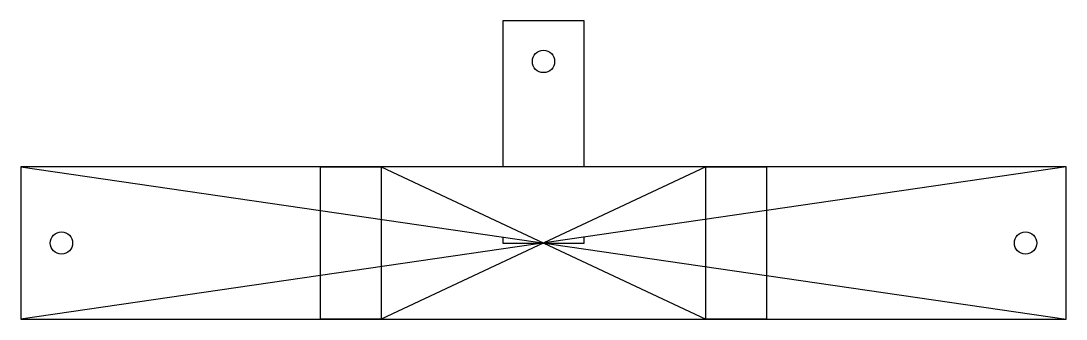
# Model space of a CAD drawing. Header units: inches. Extents: x -2.58 to 2.58, y -0.38 to 1.09.
import ezdxf

# ---------------------------------------------------------------- set-up
doc = ezdxf.new("R2010")
doc.units = ezdxf.units.IN
doc.layers.get('0').update_dxf_attribs({"linetype": 'CONTINUOUS'})

msp = doc.modelspace()

# ---------------------------------------------------------------- linework, layer by layer
for p, q in [((0.2, 1.095), (-0.2, 1.095)), ((-0.2, 1.095), (-0.2, 0.375)), ((0.2, 1.095), (0, 1.095)), ((0.2, 0.375), (0.2, 1.095)), ((0.2, 0.895), (0.2, 1.095)), ((2.5775, 0.375), (-2.5775, 0.375)), ((-2.5775, 0.375), (-2.5775, -0.375)), ((2.5775, 0.375), (-2.5775, -0.375)), ((-2.5775, 0.375), (2.5775, -0.375)), ((-1.1, -0.375), (-1.1, 0.375)), ((-1.1, 0.375), (-0.8, 0.375)), ((0.8, 0.375), (-0.8, 0.375)), ((-0.8, 0.375), (-0.8, -0.375)), ((0.8, 0.375), (-0.8, -0.375)), ((-0.8, 0.375), (0.8, -0.375)), ((-0.8, 0.375), (-0.8, -0.375)), ((0.8, -0.375), (0.8, 0.375)), ((0.8, 0.375), (1.1, 0.375)), ((0.8, -0.375), (0.8, 0.375)), ((1.1, 0.375), (1.1, -0.375)), ((2.5775, -0.375), (2.5775, 0.375)), ((-0.2, 0.0291), (-0.2, 0)), ((-0.2, 0), (0, 0)), ((0, 0), (0.2, 0)), ((0.2, 0), (0.2, 0.0291)), ((-2.5775, -0.375), (2.5775, -0.375)), ((-0.8, -0.375), (-1.1, -0.375)), ((-0.8, -0.375), (0.8, -0.375)), ((1.1, -0.375), (0.8, -0.375))]:
    msp.add_line(p, q)
for centre in [(0, 0.895), (-2.3775, 0), (2.3775, 0)]:
    msp.add_circle(centre, 0.055)

doc.saveas('drawing.dxf')
